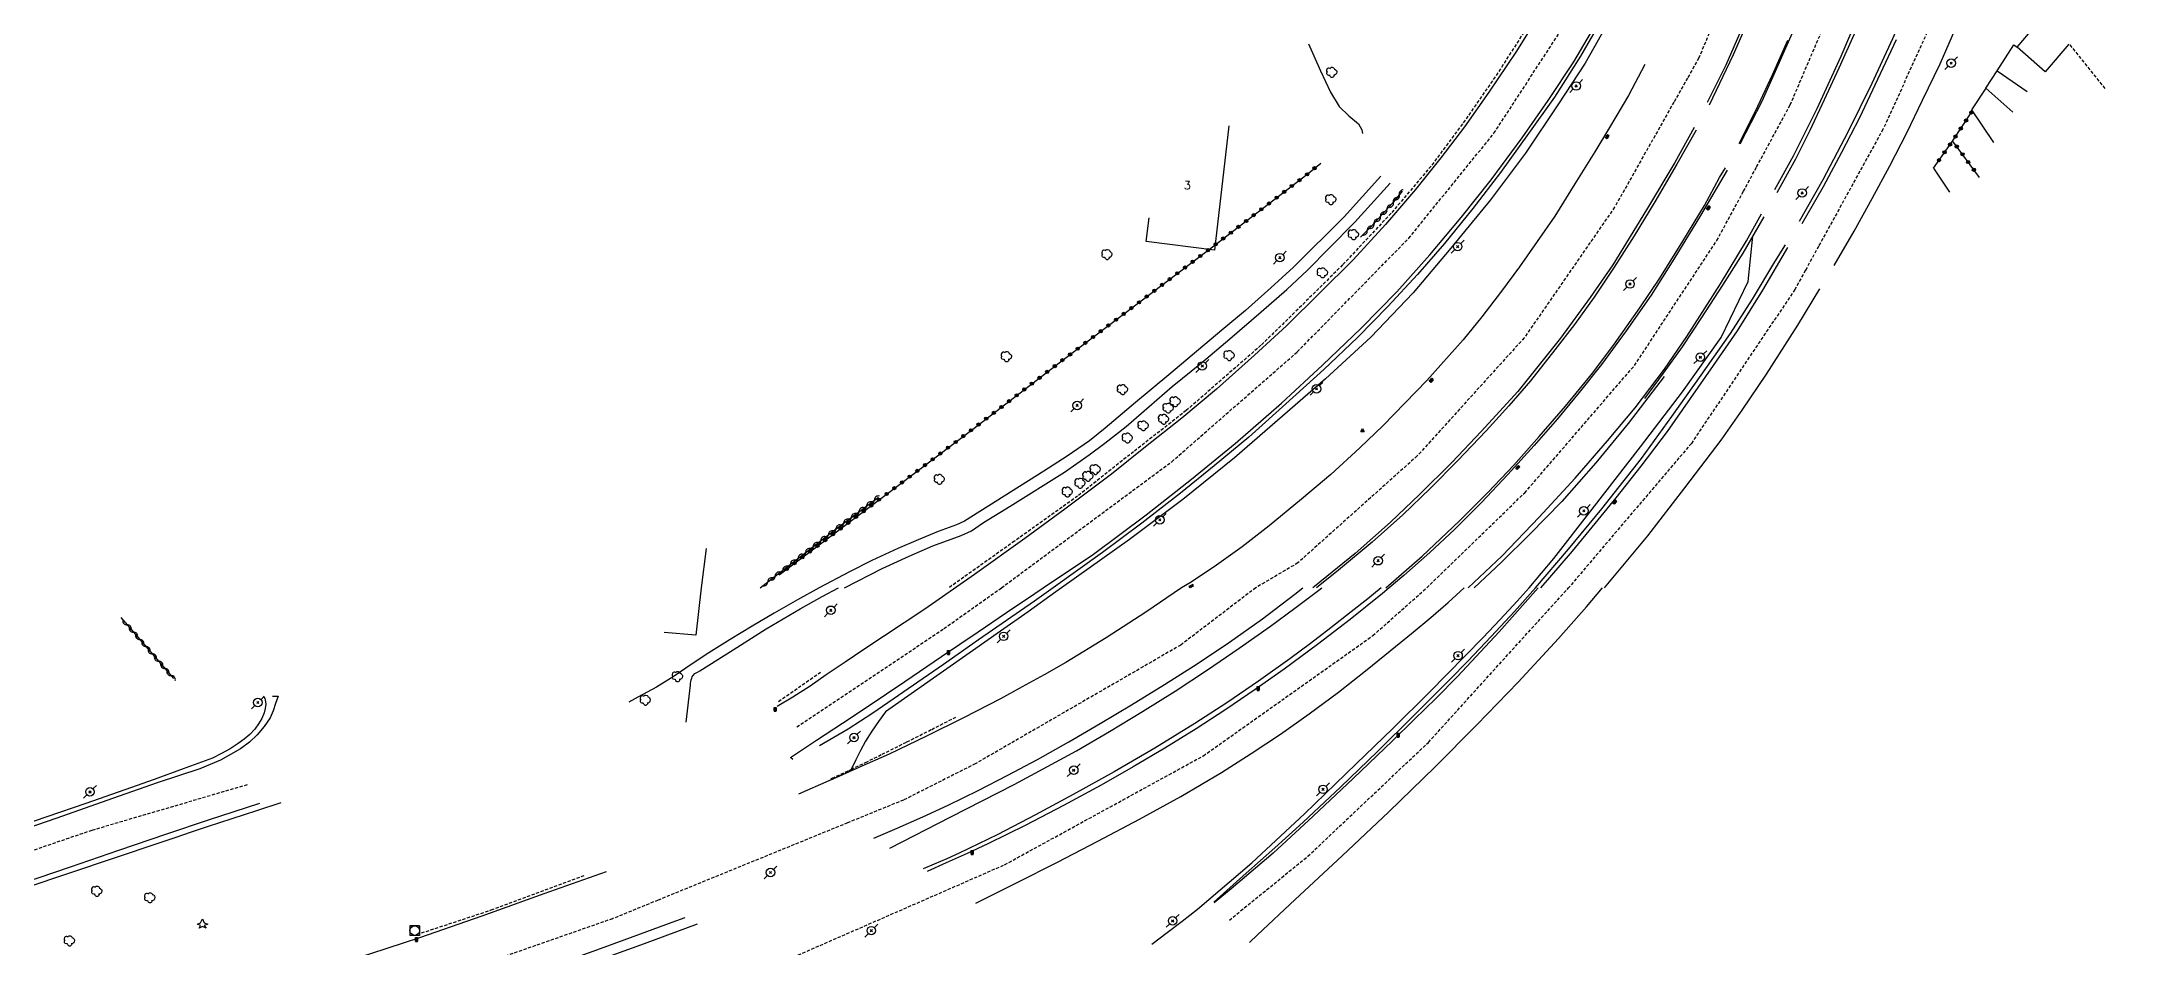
# Model space of a CAD drawing. Header units: millimetres. Extents: x 154000 to 155001, y 120000 to 121000.
# Drawn here: x 154641.8 to 154968, y 120619.9 to 120761.3 of the extents above; entities that cross this region are included whole.
import ezdxf
from ezdxf.enums import TextEntityAlignment as Align

# ---------------------------------------------------------------- set-up
doc = ezdxf.new("R2010")
doc.units = ezdxf.units.MM
doc.linetypes.add('DASHED', pattern=[0.75, 0.5, -0.25])
doc.layers.get('0').update_dxf_attribs({"linetype": 'CONTINUOUS'})
for name, color, linetype in [('W0001', 6, 'DASHED'), ('W0008', 7, 'CONTINUOUS'), ('W0010', 4, 'CONTINUOUS'), ('W0014', 7, 'CONTINUOUS'), ('W0017', 7, 'CONTINUOUS'), ('W0101', 7, 'CONTINUOUS'), ('W0104', 1, 'CONTINUOUS'), ('W0112', 1, 'DASHED'), ('W0211', 2, 'CONTINUOUS'), ('W0300', 7, 'CONTINUOUS'), ('W0303', 7, 'CONTINUOUS'), ('W0310', 3, 'CONTINUOUS'), ('W0323', 7, 'CONTINUOUS'), ('W0401', 7, 'CONTINUOUS'), ('W0420', 7, 'CONTINUOUS'), ('W0473', 7, 'CONTINUOUS'), ('W0850', 7, 'CONTINUOUS'), ('W0991', 7, 'CONTINUOUS')]:
    doc.layers.add(name, color=color, linetype=linetype)
doc.styles.get("Standard").update_dxf_attribs({"font": 'romans.shx', "width": 0.85})

# ---------------------------------------------------------------- blocks, each defined once
blk = doc.blocks.new('T401')
for p, q in [((-0.3, 0.3), (0, 0.3)), ((-0.3, -0.25), (-0.3, 0.3)), ((-0.3, 0.15), (0, 0.15)), ((-0.3, 0), (0, 0)), ((0, 0.3), (0, -0.25)), ((-0.3, -0.15), (0, -0.15)), ((-0.3, -0.25), (-0.3, -0.3)), ((-0.3, -0.3), (0, -0.3)), ((0, -0.3), (0, -0.25))]:
    blk.add_line(p, q)
blk = doc.blocks.new('T850')
for p, q in [((-0.25, -0.15), (0, 0.32)), ((0, 0.32), (0.25, -0.15)), ((-0.25, -0.15), (0.25, -0.15))]:
    blk.add_line(p, q)
for major_axis in [(-0.106, 0.106), (-0.0354, 0.0354), (-0.0236, 0.0236)]:
    blk.add_ellipse((0, 0), major_axis=major_axis, ratio=1, start_param=3.926991, end_param=10.210176)
blk = doc.blocks.new('T473')
for p, q in [((-0.166667, 0.166667), (0.166667, -0.166667)), ((-0.166667, -0.166667), (0.166667, 0.166667)), ((0.500001, 0.500001), (1.000002, 1.000002)), ((-1.000002, -1.000002), (-0.500001, -0.500001))]:
    blk.add_line(p, q)
blk.add_ellipse((0, 0), major_axis=(0.471405, 0.471405), ratio=1, start_param=5.4977871438, end_param=11.780972451)
blk = doc.blocks.new('T300')
for p, q in [((-0.8, 0.51), (-0.86, 0.34)), ((-0.86, 0.34), (-0.86, 0.17)), ((-0.86, 0.17), (-0.74, 0.06)), ((-0.69, 0.63), (-0.8, 0.51)), ((-0.8, -0.06), (-0.74, 0.06)), ((-0.74, 0.06), (-0.69, 0.11)), ((-0.57, 0.69), (-0.69, 0.63)), ((-0.46, 0.69), (-0.57, 0.69)), ((-0.29, 0.63), (-0.46, 0.69)), ((-0.29, 0.63), (-0.17, 0.74)), ((-0.23, 0.57), (-0.29, 0.63)), ((-0.17, 0.74), (-0.06, 0.8)), ((-0.06, 0.8), (0.06, 0.8)), ((0.06, 0.8), (0.23, 0.74)), ((0.23, 0.74), (0.34, 0.63)), ((0.34, 0.63), (0.4, 0.51)), ((0.46, 0.46), (0.34, 0.46)), ((0.4, 0.51), (0.4, 0.46)), ((0.57, 0.4), (0.46, 0.46)), ((0.57, 0.4), (0.69, 0.29)), ((0.69, 0.29), (0.74, 0.17)), ((0.74, 0.06), (0.69, -0.17)), ((0.74, 0.17), (0.74, 0.06)), ((-0.8, -0.17), (-0.8, -0.06)), ((-0.8, -0.23), (-0.8, -0.17)), ((-0.74, -0.34), (-0.8, -0.23)), ((-0.69, -0.4), (-0.74, -0.34)), ((-0.51, -0.46), (-0.69, -0.4)), ((-0.4, -0.46), (-0.51, -0.46)), ((-0.4, -0.46), (-0.34, -0.46)), ((-0.34, -0.46), (-0.34, -0.4)), ((-0.34, -0.51), (-0.34, -0.46)), ((-0.29, -0.63), (-0.34, -0.51)), ((-0.17, -0.74), (-0.29, -0.63)), ((-0.06, -0.8), (-0.17, -0.74)), ((0.06, -0.8), (-0.06, -0.8)), ((0.17, -0.74), (0.06, -0.8)), ((0.23, -0.69), (0.17, -0.74)), ((0.29, -0.46), (0.23, -0.46)), ((0.29, -0.63), (0.23, -0.69)), ((0.46, -0.4), (0.29, -0.46)), ((0.34, -0.51), (0.29, -0.63)), ((0.34, -0.51), (0.34, -0.46)), ((0.57, -0.34), (0.46, -0.4)), ((0.63, -0.29), (0.57, -0.34)), ((0.69, -0.17), (0.63, -0.29))]:
    blk.add_line(p, q)
blk = doc.blocks.new('T420')
for p, q in [((0.75, 0.75), (-0.75, 0.75)), ((-0.75, 0.75), (-0.75, -0.75)), ((0.75, 0.75), (0.75, -0.75)), ((0.75, -0.75), (-0.75, -0.75))]:
    blk.add_line(p, q)
blk.add_ellipse((0, 0), major_axis=(-0.53, 0.53), ratio=1, start_param=3.926991, end_param=10.210176)
blk = doc.blocks.new('T303')
for p, q in [((-0.77, 0), (-0.28, 0.21)), ((-0.28, -0.21), (-0.77, 0)), ((-0.28, 0.21), (0, 0.83)), ((0, 0.83), (0.28, 0.21)), ((0.28, 0.21), (0.83, 0)), ((0.83, 0), (0.28, -0.21)), ((-0.49, -0.63), (-0.28, -0.21)), ((0, -0.35), (-0.49, -0.63)), ((0.56, -0.63), (0, -0.35)), ((0.28, -0.21), (0.56, -0.63))]:
    blk.add_line(p, q)
blk = doc.blocks.new('t323o')
at = {"color": 0, "linetype": 'Continuous'}
for radius in [0.25, 0.15]:
    blk.add_circle((0, 0), radius, dxfattribs=at)
blk = doc.blocks.new('t310o')
at = {"color": 0, "linetype": 'Continuous'}
for centre, start, end in [((-0.5, 0.38), 216.8699, 323.1304), ((0.5, -0.37), 36.8699, 143.1303)]:
    blk.add_arc(centre, 0.625, start, end, dxfattribs=at)

msp = doc.modelspace()

# ---------------------------------------------------------------- linework, layer by layer
at = {"layer": 'W0001'}
for points in [[(154909.68, 120741.75), (154914.92, 120751.43), (154923.99, 120772.67), (154930.93, 120792.15), (154937.24, 120813.62), (154943.44, 120838.38), (154948.15, 120863.34), (154952.67, 120888.97), (154956.46, 120911.74), (154965.23, 120964.56)], [(154965.23, 120964.56), (154968.03, 120941.59), (154965.2, 120888.33), (154963.3, 120855.5), (154958.25, 120827.15), (154949.91, 120797.72), (154941.02, 120772.99), (154929.41, 120747.63), (154919.35, 120729.34)], [(154941.39, 120914.5), (154931.42, 120857.48), (154924.56, 120827.64), (154917.73, 120803.63), (154910.61, 120782.68), (154900.65, 120758.76), (154898.88, 120755.62)], [(154791.72, 120676), (154818.32, 120695.7), (154837.93, 120712.85), (154855.33, 120730.59), (154868.65, 120746.99), (154881.2, 120766.28), (154882.86, 120769.44)], [(154898.88, 120755.62), (154896.75, 120751.86)], [(154896.75, 120751.86), (154887.5, 120735.46), (154873.38, 120715.05), (154856.66, 120696.59), (154838.01, 120679.89), (154831.44, 120676)], [(154907.63, 120737.94), (154909.68, 120741.75)], [(154858.15, 120676), (154873.45, 120690.84), (154890.61, 120710.74), (154903.46, 120730.24), (154907.63, 120737.94)], [(154919.35, 120729.34), (154917.29, 120725.59)], [(154917.29, 120725.59), (154915.65, 120722.6), (154899.48, 120698.56), (154880.3, 120676)], [(154759.78, 120654.26), (154782.74, 120669.63), (154791.72, 120676)], [(154831.44, 120676), (154819.73, 120667.06), (154787.64, 120648.51), (154776.42, 120642.85), (154767.67, 120639.28)], [(154784.05, 120629.17), (154792.22, 120632.75), (154823.26, 120649.76), (154849.74, 120668.54), (154858.15, 120676)], [(154827.32, 120624.1), (154839.59, 120634.07), (154858.41, 120651.86), (154880.3, 120676)], [(154673.89, 120645.22), (154649.63, 120638.1), (154618.8, 120627.61), (154585.46, 120615.69), (154563.23, 120605.4), (154534.14, 120588.02), (154522.23, 120579.39), (154514.69, 120573.29), (154490.56, 120552.79), (154468.66, 120530.3), (154446.33, 120506.04), (154432, 120483.12)], [(154767.67, 120639.28), (154738.08, 120627.21)], [(154755.86, 120616.85), (154784.05, 120629.17)], [(154738.08, 120627.21), (154730.97, 120624.31), (154695.89, 120612.06), (154660.63, 120600.18), (154625.75, 120588.47), (154590.49, 120576.64), (154553.46, 120563.47), (154530.64, 120553.85), (154519.47, 120548.59), (154484.79, 120528.3), (154458.03, 120507.52), (154432, 120483.12)]]:
    msp.add_lwpolyline(points, dxfattribs=at)
at = {"layer": 'W0008'}
for points in [[(154958.25, 120993.81), (154956.31, 120981.84), (154950.21, 120945.08), (154945.92, 120919.75), (154943.84, 120906.62), (154941.36, 120891.68), (154937.19, 120868.23), (154933.62, 120850.16), (154930.32, 120834.55), (154927.43, 120822.56), (154924.51, 120811.74), (154920.25, 120797.73), (154917.55, 120789.62), (154914.85, 120782.2), (154911.78, 120773.96), (154908.6, 120766.24), (154904.86, 120757.62), (154901.94, 120751.81)], [(154880.11, 120773.28), (154876.05, 120766.09), (154872.09, 120759.66), (154867.86, 120753.44), (154864.03, 120748.02), (154860.35, 120743.18), (154856.4, 120738.2), (154851.7, 120732.73), (154846.66, 120727.21), (154836.23, 120716.9), (154831.24, 120712.33), (154825.31, 120707.05), (154819.87, 120702.5), (154814.22, 120698.01), (154808.89, 120693.76), (154801.64, 120688.29), (154795.39, 120683.71), (154787.5, 120678.08), (154779.74, 120672.67)], [(154798.22, 120676), (154806.11, 120681.23), (154814.31, 120687.4), (154821.41, 120692.99), (154828.21, 120698.56), (154835.47, 120704.85), (154841.87, 120710.75), (154847.93, 120716.57), (154853.48, 120722.22), (154858.62, 120728.02), (154863.52, 120733.86), (154868.21, 120739.7), (154873.05, 120746.26), (154877.14, 120752.09), (154881.12, 120758.16), (154884.26, 120763.47), (154885.73, 120766.07)], [(154916.7, 120765.89), (154910.51, 120751.95), (154907.04, 120745.27)], [(154912.52, 120738.23), (154915.43, 120743.47), (154919.14, 120750.87), (154922.87, 120759.04), (154925.74, 120765.73)], [(154921.81, 120726.32), (154924.89, 120731.69), (154927.73, 120736.79), (154930.46, 120741.9), (154933.13, 120747.05), (154935.61, 120752.16), (154938.34, 120757.86), (154940.66, 120763.11)], [(154931.45, 120761.58), (154928.57, 120755.41), (154925.74, 120749.43), (154922.92, 120744), (154920.06, 120738.65), (154916.73, 120732.84)], [(154892.22, 120757.76), (154889.64, 120752.88), (154886.72, 120747.9), (154884.42, 120744.1), (154881.28, 120739.11), (154878.16, 120734.07), (154872.63, 120726.14), (154869.81, 120722.33), (154866.77, 120718.32), (154863.86, 120714.75), (154858.17, 120708.37), (154851.33, 120701.34), (154847.69, 120697.88), (154843.17, 120693.7), (154838.57, 120689.82), (154833.54, 120685.68), (154829.3, 120682.38), (154825.29, 120679.53), (154821.35, 120676.88), (154819.83, 120676)], [(154899.92, 120747.88), (154896.89, 120742.43), (154892.49, 120735.04), (154887.22, 120726.45), (154883.66, 120721.34), (154879.04, 120715), (154872.36, 120706.64), (154866.71, 120700.45), (154862.05, 120695.56), (154857.02, 120690.56), (154852.48, 120686.23), (154846.95, 120681.36), (154840.62, 120676.19), (154840.37, 120676)], [(154905.1, 120741.24), (154900.92, 120734.15), (154896.72, 120727.31), (154893.2, 120721.73), (154889.31, 120716.13), (154885.47, 120710.89), (154881.97, 120706.53), (154878.58, 120702.37), (154874.92, 120698.22), (154870.81, 120693.69), (154866.72, 120689.31), (154862.49, 120685.12), (154858.65, 120681.53), (154854.57, 120677.92), (154852.27, 120676)], [(154864.6, 120676), (154869.93, 120681), (154875.72, 120687.02), (154881.32, 120693.12), (154886.36, 120698.97), (154890.69, 120704.09), (154895.31, 120710.16), (154898.77, 120715.27), (154904.01, 120723.5), (154908.1, 120730.2), (154910.44, 120734.4)], [(154914.52, 120729.17), (154910.59, 120722.5), (154906.64, 120716.15), (154902.91, 120710.72), (154895.68, 120700.41), (154891.59, 120695), (154887.68, 120690.07), (154884.43, 120686.02), (154880.86, 120681.7), (154877.32, 120677.6), (154875.92, 120676)], [(154885.89, 120676), (154892.66, 120684.13), (154898.47, 120691.61), (154904.14, 120699.07), (154907.42, 120703.76), (154911.23, 120709.36), (154916.12, 120717.03), (154919.55, 120722.71)], [(154759.14, 120649.16), (154758.77, 120649.51), (154762.82, 120652.18), (154766.87, 120654.84), (154770.92, 120657.52), (154776.65, 120661.37), (154782.36, 120665.25), (154788.07, 120669.13), (154792.52, 120672.12), (154796.96, 120675.12), (154798.22, 120676)], [(154819.83, 120676), (154814.25, 120672.19), (154808.06, 120668.16), (154801.76, 120664.32), (154798.39, 120662.4), (154794.98, 120660.52), (154791.56, 120658.68), (154785.81, 120655.69), (154780.01, 120652.81), (154774.17, 120650.03), (154769.47, 120647.91), (154765.38, 120646.12), (154764.75, 120645.85), (154760.03, 120643.79)], [(154771.79, 120636.88), (154775.45, 120638.48), (154779.43, 120640.23), (154783.39, 120642.04), (154788.08, 120644.32), (154792.72, 120646.71), (154797.33, 120649.16), (154802.27, 120651.93), (154807.16, 120654.8), (154812.01, 120657.72), (154817.18, 120660.89), (154822.3, 120664.12), (154827.34, 120667.49), (154832.49, 120671.16), (154837.54, 120674.98), (154838.82, 120676)], [(154852.27, 120676), (154851.22, 120675.1), (154846.21, 120671.04), (154841.08, 120667.12), (154835.88, 120663.31), (154831.36, 120660.1), (154826.78, 120656.98), (154822.14, 120653.95), (154817.25, 120650.93), (154812.28, 120648.01), (154807.27, 120645.18), (154801.43, 120641.99), (154795.53, 120638.92), (154789.57, 120635.99), (154786.34, 120634.49), (154783.09, 120633.04), (154780.14, 120631.71)], [(154787.71, 120626.73), (154794.08, 120629.93), (154800.45, 120633.12), (154806.77, 120636.4), (154813.27, 120639.86), (154819.73, 120643.4), (154826.07, 120647.15), (154830.71, 120650.1), (154835.29, 120653.16), (154839.8, 120656.32), (154844.36, 120659.72), (154848.84, 120663.23), (154853.27, 120666.81), (154856.03, 120669.07), (154858.77, 120671.36), (154861.47, 120673.7), (154863.97, 120676)], [(154875.57, 120676), (154869.47, 120669.12), (154862.97, 120662.15), (154859.61, 120658.77), (154856.21, 120655.43), (154852.79, 120652.1), (154846.64, 120646.19), (154840.43, 120640.34), (154834.15, 120634.56), (154827.58, 120628.96), (154824.97, 120626.79)], [(154830.48, 120620.6), (154831.72, 120621.78), (154837.61, 120627.31), (154844.95, 120634.13), (154852.24, 120641.01), (154859.42, 120648), (154865.98, 120654.58), (154872.44, 120661.26), (154878.75, 120668.08), (154883.08, 120673.04), (154885.58, 120676)], [(154779.74, 120672.67), (154770.24, 120666.37), (154767.3, 120664.38), (154764.36, 120662.38), (154761.82, 120660.63), (154759.16, 120658.93), (154756.69, 120657.46)], [(154677.88, 120659.08), (154678.73, 120659.05), (154678.35, 120657.91), (154677.97, 120656.77), (154677.49, 120655.69), (154676.58, 120654.31), (154675.49, 120653.05), (154674.28, 120651.91), (154672.86, 120650.85), (154671.31, 120649.94), (154669.72, 120649.1), (154666.52, 120647.72), (154663.18, 120646.64), (154659.84, 120645.55), (154652, 120642.79), (154644.16, 120640.02), (154636.31, 120637.29)], [(154638.8, 120629.87), (154646.33, 120632.43), (154653.85, 120635), (154661.37, 120637.56), (154667.84, 120639.78), (154675.88, 120642.37)], [(154729.96, 120631.65), (154720.26, 120628.18), (154710.55, 120624.71), (154700.8, 120621.34), (154693.15, 120618.82), (154685.49, 120616.36), (154677.83, 120613.88), (154667.81, 120610.54), (154657.81, 120607.17), (154647.81, 120603.8), (154637.91, 120600.46)], [(154635.51, 120587.73), (154642.14, 120589.95), (154647.08, 120591.62), (154652.02, 120593.28), (154656.96, 120594.95), (154663.19, 120597.06), (154669.42, 120599.18), (154675.65, 120601.29), (154681.81, 120603.36), (154687.97, 120605.43), (154694.12, 120607.51), (154702.13, 120610.22), (154710.14, 120612.95), (154718.12, 120615.73), (154724.19, 120617.89), (154730.25, 120620.09), (154736.31, 120622.31), (154738.31, 120623.04), (154740.31, 120623.78), (154742.31, 120624.52)]]:
    msp.add_lwpolyline(points, dxfattribs=at)
at = {"layer": 'W0010'}
for points in [[(154952.63, 120958.12), (154950.94, 120947.75), (154949.32, 120938.83), (154946.26, 120919.45), (154944.61, 120909.61), (154941.83, 120892.7), (154940.27, 120883.65), (154938.3, 120873.37), (154936.79, 120864.24), (154933.95, 120850.13), (154932.63, 120843.84), (154928.22, 120824.42), (154926.43, 120817.28), (154924.67, 120810.89), (154922.88, 120804.71), (154920.72, 120797.6), (154918.33, 120790.43), (154913.57, 120777.35), (154911.14, 120771.06), (154906.03, 120759.27), (154902.26, 120751.39)], [(154916.39, 120733.28), (154920.06, 120739.8), (154923.95, 120747.2), (154927.73, 120754.83), (154930.97, 120761.81), (154934.32, 120769.47), (154937.08, 120775.93), (154939.94, 120783.16), (154942.05, 120788.96), (154944.65, 120796.26), (154947.05, 120803.98), (154949.42, 120811.91), (154951.48, 120819.77), (154953.21, 120826.93), (154954.68, 120833.7), (154956.21, 120841.34), (154957.68, 120849.03), (154958.91, 120856.54), (154959.66, 120862.51), (154960.37, 120869.01), (154960.89, 120875.38), (154962.02, 120891.53), (154962.52, 120900.92)], [(154886, 120765.72), (154882.19, 120759.04), (154878.1, 120752.62), (154874.06, 120746.94), (154869.69, 120740.85), (154865.36, 120735.26), (154860.9, 120729.79), (154856.68, 120724.91), (154852.09, 120719.94), (154847.33, 120715.12), (154842.05, 120710.1), (154836.13, 120704.72), (154830.36, 120699.55), (154824.94, 120695.05), (154819.69, 120690.8), (154813.63, 120686.08), (154807.52, 120681.49), (154799.79, 120676)], [(154906.94, 120745.39), (154909.51, 120750.44), (154912.13, 120756.11), (154914.56, 120761.53)], [(154912.9, 120737.75), (154915.78, 120742.99), (154918.06, 120747.5), (154920.29, 120752.28), (154922.55, 120757.24), (154924.97, 120762.52)], [(154900.25, 120747.46), (154897.2, 120742.16), (154893.79, 120736.27), (154890.54, 120730.95), (154887.41, 120726.07), (154884.3, 120721.41), (154881.24, 120717.14), (154878.16, 120713.16), (154874.34, 120708.32), (154870.96, 120704.4), (154867.44, 120700.51), (154862.96, 120695.82), (154858.74, 120691.56), (154854.41, 120687.39), (154849.64, 120683.15), (154844.38, 120678.74), (154840.94, 120676)], [(154851.77, 120676), (154857.45, 120680.93), (154863.22, 120686.4), (154867.69, 120690.91), (154871.76, 120695.18), (154875.71, 120699.63), (154879.81, 120704.35), (154884.08, 120709.6), (154887.45, 120714.1), (154891.43, 120719.72), (154894.54, 120724.38), (154898.16, 120730.12), (154901.52, 120735.71), (154903.88, 120740.07), (154904.82, 120741.6)], [(154910.81, 120733.92), (154907.54, 120728.29), (154904.36, 120723.27), (154901.08, 120718.24), (154898.05, 120713.65), (154895.1, 120709.53), (154892.18, 120705.59)], [(154875.15, 120676), (154880.29, 120682.06), (154885.5, 120688.35), (154891.69, 120696.22), (154896.44, 120702.74), (154901, 120709.2), (154905.61, 120715.74), (154909.01, 120721.1), (154912.52, 120726.89), (154914.2, 120729.58)], [(154895.24, 120709.02), (154889.62, 120701.64), (154884.54, 120695.5), (154879.24, 120689.47), (154874.27, 120684.38), (154869.84, 120679.99), (154865.58, 120676)], [(154799.79, 120676), (154796.86, 120673.92), (154792.5, 120670.89), (154788.14, 120667.86), (154782.65, 120664.02), (154777.16, 120660.2), (154771.62, 120656.44), (154767.79, 120653.92), (154763.29, 120651.31)], [(154774.27, 120635.35), (154783.83, 120640.23), (154793.7, 120645.26), (154803.42, 120650.55), (154808.62, 120653.58), (154813.77, 120656.68), (154818.87, 120659.88), (154823.89, 120663.17), (154828.86, 120666.55), (154833.75, 120670.02), (154837.54, 120672.8), (154841.29, 120675.64), (154841.75, 120676)], [(154851.05, 120676), (154848.94, 120674.28), (154846.37, 120672.24), (154843.19, 120669.76), (154839.98, 120667.32), (154836.74, 120664.92), (154831.88, 120661.44), (154826.94, 120658.05), (154821.94, 120654.78), (154815.69, 120650.94), (154809.34, 120647.26), (154802.92, 120643.7), (154797.06, 120640.53), (154791.14, 120637.46), (154785.14, 120634.57), (154783.17, 120633.69), (154781.19, 120632.83), (154779.51, 120632.11)], [(154875.15, 120676), (154871.84, 120672.31), (154868.22, 120668.39), (154864.55, 120664.52), (154861.78, 120661.68), (154858.97, 120658.86), (154856.15, 120656.06), (154850.45, 120650.43), (154844.69, 120644.86), (154838.85, 120639.38), (154834.41, 120635.37), (154829.93, 120631.41), (154824.88, 120626.9)], [(154676.47, 120659.09), (154676.56, 120658.89), (154676.65, 120658.69), (154676.72, 120658.49), (154676.8, 120657.83), (154676.73, 120657.14), (154676.58, 120656.48), (154676.22, 120655.58), (154675.7, 120654.73), (154675.11, 120653.94), (154674.33, 120653.1), (154673.44, 120652.35), (154672.51, 120651.66), (154671.23, 120650.84), (154669.87, 120650.12), (154668.51, 120649.41), (154663.93, 120647.74), (154659.36, 120646.08), (154654.78, 120644.44), (154648.7, 120642.31), (154642.62, 120640.21), (154636.52, 120638.14)], [(154639.24, 120629.12), (154646.21, 120631.47), (154653.17, 120633.81), (154660.14, 120636.16), (154662.67, 120637.01), (154665.19, 120637.86), (154667.72, 120638.71), (154671.55, 120639.98), (154675.39, 120641.23), (154679.23, 120642.49)], [(154744.18, 120623.45), (154735.93, 120620.37), (154730.86, 120618.56), (154725.78, 120616.76), (154720.71, 120614.95), (154718.92, 120614.31), (154717.14, 120613.68), (154715.36, 120613.04)]]:
    msp.add_lwpolyline(points, dxfattribs=at)
at = {"layer": 'W0014'}
for points in [[(154850.99, 120740.32), (154845.23, 120733.92), (154837.34, 120726.08), (154833.8, 120722.85), (154829.83, 120719.3), (154826.13, 120716.25), (154817.86, 120709.27), (154812.64, 120704.92), (154807.94, 120700.92), (154805.47, 120698.95), (154802.01, 120696.58), (154798.34, 120694.2), (154785.93, 120686.42), (154784.72, 120685.83), (154781.82, 120684.77), (154778.7, 120683.49), (154775.56, 120682.14), (154771.48, 120680.26), (154767.97, 120678.51), (154763.27, 120676)], [(154767.18, 120676), (154773.08, 120679.02), (154777.31, 120680.96), (154780.99, 120682.55), (154785.43, 120684.18), (154787.02, 120684.9), (154788.94, 120686.18), (154793.07, 120688.76), (154801.56, 120694.06), (154805.41, 120696.79), (154807.87, 120698.59), (154811.19, 120701.2), (154818.36, 120707.42), (154822.96, 120711.15), (154827.4, 120714.9), (154832.29, 120719.08), (154836.29, 120722.58), (154839.54, 120725.62), (154842.91, 120729.03), (154846.91, 120733.1), (154852.44, 120739.18)]]:
    msp.add_lwpolyline(points, dxfattribs=at)
at = {"layer": 'W0017'}
for points in [[(154763.27, 120676), (154759.86, 120674.11), (154756.22, 120672.02), (154752.78, 120670), (154749.37, 120667.93), (154745.99, 120665.82), (154743.28, 120664.02), (154740.59, 120662.2), (154737.83, 120660.48), (154736.4, 120659.68), (154734.95, 120658.91), (154733.5, 120658.13)], [(154743.13, 120660.77), (154743.17, 120661.06), (154743.21, 120661.36), (154743.27, 120661.65), (154743.34, 120661.88), (154743.43, 120662.11), (154743.55, 120662.32), (154743.85, 120662.6), (154744.23, 120662.81), (154744.6, 120663.03), (154749.8, 120666.3), (154754.99, 120669.58), (154760.27, 120672.71), (154763.74, 120674.65), (154766.28, 120676)], [(154742.45, 120655.03), (154743.13, 120660.77)]]:
    msp.add_lwpolyline(points, dxfattribs=at)
at = {"layer": 'W0101'}
for points in [[(154827.24, 120748.14), (154825.01, 120728.76), (154814.35, 120730.11), (154814.79, 120733.79)], [(154745.59, 120682.14), (154744.84, 120676)], [(154744.84, 120676), (154744, 120668.6), (154739.06, 120669)]]:
    msp.add_lwpolyline(points, dxfattribs=at)
at = {"layer": 'W0104'}
for points in [[(154950.37, 120760.42), (154953.89, 120764.62), (154954.96, 120764.38)], [(154947.27, 120756.73), (154949.83, 120760.8), (154950.37, 120760.42)], [(154954.77, 120756.6), (154950.37, 120760.42)], [(154958.46, 120760.91), (154954.77, 120756.6)], [(154945.47, 120754.03), (154947.27, 120756.73)], [(154947.27, 120756.73), (154951.92, 120753.52)], [(154945.47, 120754.03), (154943.26, 120750.67), (154946.69, 120745.53)], [(154949.68, 120750.29), (154945.47, 120754.03)], [(154937.31, 120741.56), (154939.79, 120737.77)]]:
    msp.add_lwpolyline(points, dxfattribs=at)
at = {"layer": 'W0112'}
for points in [[(154878.39, 120771.51), (154877.24, 120769.39), (154873.72, 120763.4), (154869.26, 120756.43), (154864.16, 120749.05), (154858.82, 120741.86), (154852.58, 120734.49), (154845.01, 120726.43), (154838.58, 120720.06), (154832.26, 120713.88), (154820.57, 120703.67), (154812.37, 120697.26), (154803.62, 120690.32), (154793.77, 120683.29), (154783.51, 120676)], [(154964.14, 120753.99), (154958.57, 120760.91)], [(154756.92, 120658.26), (154763.54, 120662.88)], [(154765.09, 120646.19), (154765.27, 120646.26), (154767.9, 120647.46), (154768.27, 120647.64), (154770.49, 120648.72), (154773.08, 120650), (154776.96, 120651.93), (154780.83, 120653.89), (154784.69, 120655.85)], [(154701.14, 120622.09), (154712.02, 120625.68), (154726.55, 120631.09)]]:
    msp.add_lwpolyline(points, dxfattribs=at)
at = {"layer": 'W0211'}
for points in [[(154886.73, 120764.78), (154882.92, 120757.93), (154878.74, 120751.58), (154873.57, 120743.91), (154868.1, 120736.62), (154861.93, 120729.06), (154856.01, 120722.09), (154849.4, 120715.17), (154842.35, 120708.65), (154828.12, 120696.3), (154820.03, 120689.78), (154811.74, 120683.56), (154801.08, 120676)], [(154839.66, 120760.94), (154841.55, 120756.74), (154843.14, 120753.44), (154844.46, 120751.2), (154846, 120749.74), (154847.48, 120748.46), (154848.02, 120747.52), (154848.09, 120746.94)], [(154874.13, 120676), (154877.99, 120680.58), (154884.01, 120688.29), (154891.54, 120698.02), (154898.08, 120706.6), (154904.13, 120715.07), (154908.35, 120723.84), (154909.06, 120730.91)], [(154801.08, 120676), (154800.22, 120675.36), (154795.9, 120672.27), (154791.55, 120669.21), (154787.2, 120666.15), (154782.67, 120662.97), (154778.14, 120659.79), (154773.61, 120656.61)], [(154815.21, 120620.32), (154817.59, 120622.14), (154819.97, 120623.95), (154822.32, 120625.8), (154830.84, 120633.06), (154839.04, 120640.71), (154847.11, 120648.49), (154852.86, 120654.04), (154858.55, 120659.66), (154864.16, 120665.36), (154866.89, 120668.2), (154869.61, 120671.04), (154872.29, 120673.93), (154874.13, 120676)], [(154773.61, 120656.61), (154772.54, 120655.11), (154771.48, 120653.6), (154770.49, 120652.05), (154769.71, 120650.6), (154768.99, 120649.12), (154768.27, 120647.64)]]:
    msp.add_lwpolyline(points, dxfattribs=at)
at = {"layer": 'W0310'}
for points in [[(154854.3, 120737.93), (154852.77, 120736), (154849.48, 120732.41), (154847.79, 120730.75)], [(154754.03, 120676), (154765.51, 120684.92), (154772.49, 120690.18)], [(154654.17, 120671.34), (154662.4, 120661.84)]]:
    msp.add_lwpolyline(points, dxfattribs=at)
at = {"layer": 'W0323'}
for points in [[(154937.31, 120741.56), (154940.26, 120745.76), (154943.38, 120750.49)], [(154944.5, 120740.09), (154940.29, 120745.8)], [(154756.99, 120678.05), (154775.37, 120691.84), (154787.24, 120700.8), (154801.6, 120711.82), (154824.01, 120728.76), (154839.42, 120740.56), (154841.61, 120742.32)]]:
    msp.add_lwpolyline(points, dxfattribs=at)

# ---------------------------------------------------------------- block references
at = {"layer": 'W0300'}
for p in [(154843.34, 120756.5), (154843.2, 120736.62), (154846.73, 120731.16), (154808.24, 120728.05), (154841.89, 120725.19), (154792.53, 120712.1), (154827.32, 120712.27), (154810.67, 120706.94), (154817.8, 120704.06), (154818.89, 120705.06), (154813.9, 120701.3), (154817.08, 120702.31), (154811.42, 120699.38), (154805.26, 120693.4), (154806.41, 120694.47), (154782.05, 120692.93), (154802.04, 120690.96), (154804.02, 120692.32)]:
    msp.add_blockref('T300', p, dxfattribs=at)
at = {"layer": 'W0300', "rotation": 359.9999899820874}
for p in [(154741.15, 120662.13), (154736.13, 120658.44), (154650.45, 120628.59), (154658.73, 120627.57), (154646.18, 120620.85)]:
    msp.add_blockref('T300', p, dxfattribs=at)
at = {"layer": 'W0303', "rotation": 359.9999899820874}
msp.add_blockref('T303', (154666.92, 120623.45), dxfattribs=at)
at = {"layer": 'W0310'}
for p, rotation in [((154852.93, 120736.2), 231.4056892423714), ((154853.86, 120737.38), 231.4056892423714), ((154849.91, 120732.87), 227.6305238947402), ((154850.92, 120733.98), 227.6305238947402), ((154851.93, 120735.08), 227.6305238947402), ((154848.86, 120731.8), 224.2661353027623), ((154768.27, 120687), 36.96293997619793), ((154769.47, 120687.9), 36.96293997619793), ((154770.67, 120688.81), 36.96293997619793), ((154771.87, 120689.71), 36.96293997619793), ((154764.69, 120684.28), 37.84871894031279), ((154765.87, 120685.2), 36.96293997619793), ((154767.07, 120686.1), 36.96293997619793), ((154759.95, 120680.6), 37.84871894031279), ((154761.13, 120681.52), 37.84871894031279), ((154762.32, 120682.44), 37.84871894031279), ((154763.5, 120683.36), 37.84871894031279), ((154756.39, 120677.84), 37.84871894031279), ((154757.58, 120678.76), 37.84871894031279), ((154758.76, 120679.68), 37.84871894031279), ((154755.21, 120676.92), 37.84871894031279), ((154655.15, 120670.21), 310.8733992749109), ((154656.13, 120669.08), 310.8733992749109), ((154657.11, 120667.94), 310.8733992749109), ((154658.1, 120666.81), 310.8733992749109), ((154659.08, 120665.67), 310.8733992749109), ((154660.06, 120664.54), 310.8733992749109), ((154661.04, 120663.41), 310.8733992749109), ((154662.02, 120662.27), 310.8733992749109)]:
    msp.add_blockref('t310o', p, dxfattribs=dict(at, rotation=rotation))
at = {"layer": 'W0323'}
for p, rotation in [((154943.22, 120750.24), 56.59882102300127), ((154940.74, 120746.49), 56.59882102300127), ((154941.56, 120747.74), 56.59882102300127), ((154942.39, 120748.99), 56.59882102300127), ((154938.17, 120742.79), 54.87938303684111), ((154939.03, 120744.02), 54.87938303684111), ((154939.9, 120745.24), 54.87938303684111), ((154940.94, 120744.92), 126.3857194853584), ((154941.83, 120743.71), 126.3857194853584), ((154838.27, 120739.67), 37.43307872514432), ((154839.46, 120740.59), 38.93644609825464), ((154840.63, 120741.53), 38.93644609825464), ((154942.72, 120742.5), 126.3857194853584), ((154943.61, 120741.29), 126.3857194853584), ((154834.7, 120736.94), 37.43307872514432), ((154835.89, 120737.85), 37.43307872514432), ((154837.08, 120738.76), 37.43307872514432), ((154829.93, 120733.29), 37.43307872514432), ((154831.12, 120734.2), 37.43307872514432), ((154832.31, 120735.12), 37.43307872514432), ((154833.51, 120736.03), 37.43307872514432), ((154825.17, 120729.65), 37.43307872514432), ((154826.36, 120730.56), 37.43307872514432), ((154827.55, 120731.47), 37.43307872514432), ((154828.74, 120732.38), 37.43307872514432), ((154821.58, 120726.92), 37.0840293005453), ((154822.78, 120727.83), 37.0840293005453), ((154823.98, 120728.73), 37.0840293005453), ((154816.8, 120723.31), 37.0840293005453), ((154817.99, 120724.21), 37.0840293005453), ((154819.19, 120725.12), 37.0840293005453), ((154820.39, 120726.02), 37.0840293005453), ((154813.21, 120720.59), 37.0840293005453), ((154814.4, 120721.5), 37.0840293005453), ((154815.6, 120722.4), 37.0840293005453), ((154808.42, 120716.98), 37.0840293005453), ((154809.62, 120717.88), 37.0840293005453), ((154810.81, 120718.78), 37.0840293005453), ((154812.01, 120719.69), 37.0840293005453), ((154803.63, 120713.36), 37.0840293005453), ((154804.83, 120714.26), 37.0840293005453), ((154806.03, 120715.17), 37.0840293005453), ((154807.22, 120716.07), 37.0840293005453), ((154800.05, 120710.63), 37.49678268418479), ((154801.24, 120711.55), 37.49678268418479), ((154802.44, 120712.45), 37.0840293005453), ((154795.29, 120706.98), 37.49678268418479), ((154796.48, 120707.89), 37.49678268418479), ((154797.67, 120708.81), 37.49678268418479), ((154798.86, 120709.72), 37.49678268418479), ((154791.72, 120704.24), 37.49678268418479), ((154792.91, 120705.15), 37.49678268418479), ((154794.1, 120706.07), 37.49678268418479), ((154786.96, 120700.59), 37.04404138884325), ((154788.15, 120701.5), 37.49678268418479), ((154789.34, 120702.42), 37.49678268418479), ((154790.53, 120703.33), 37.49678268418479), ((154783.37, 120697.88), 37.04404138884325), ((154784.57, 120698.78), 37.04404138884325), ((154785.76, 120699.69), 37.04404138884325), ((154778.58, 120694.27), 37.04404138884325), ((154779.78, 120695.17), 37.04404138884325), ((154780.97, 120696.07), 37.04404138884325), ((154782.17, 120696.98), 37.04404138884325), ((154773.79, 120690.66), 36.88236680331849), ((154774.99, 120691.56), 36.88236680331849), ((154776.19, 120692.46), 37.04404138884325), ((154777.38, 120693.36), 37.04404138884325), ((154770.19, 120687.95), 36.88236680331849), ((154771.39, 120688.86), 36.88236680331849), ((154772.59, 120689.76), 36.88236680331849), ((154765.39, 120684.35), 36.88236680331849), ((154766.59, 120685.25), 36.88236680331849), ((154767.79, 120686.15), 36.88236680331849), ((154768.99, 120687.05), 36.88236680331849), ((154760.59, 120680.75), 36.88236680331849), ((154761.79, 120681.65), 36.88236680331849), ((154762.99, 120682.55), 36.88236680331849), ((154764.19, 120683.45), 36.88236680331849), ((154758.19, 120678.95), 36.88236680331849), ((154759.39, 120679.85), 36.88236680331849)]:
    msp.add_blockref('t323o', p, dxfattribs=dict(at, rotation=rotation))
at = {"layer": 'W0401'}
for p, rotation in [((154886.22, 120746.52), 148.7996225605337), ((154902.02, 120735.41), 149.4970258559271), ((154858.75, 120708.49), 138.2963352398066), ((154872.26, 120694.88), 137.7237741420627), ((154887.38, 120689.47), 141.2349694886912), ((154821.32, 120676.4), 120.1977955997551), ((154783.6, 120665.9), 359.9999899820874), ((154756.51, 120657.02), 359.9999899820874), ((154853.84, 120652.97), 359.9999899820874), ((154700.51, 120621.07), 359.9999899820874)]:
    msp.add_blockref('T401', p, dxfattribs=dict(at, rotation=rotation))
for p in [(154831.97, 120660.26), (154787.3, 120634.65)]:
    msp.add_blockref('T401', p, dxfattribs=at)
at = {"layer": 'W0420', "rotation": 359.9999899820874}
msp.add_blockref('T420', (154700.08, 120622.46), dxfattribs=at)
at = {"layer": 'W0473'}
for p in [(154940.06, 120757.95), (154881.49, 120754.38), (154916.8, 120737.67), (154862.98, 120729.29), (154835.2, 120727.57), (154889.9, 120723.45), (154823.09, 120710.65), (154900.88, 120712.02), (154840.92, 120707.08), (154803.56, 120704.49), (154816.45, 120686.61), (154882.69, 120688.01), (154850.55, 120680.23)]:
    msp.add_blockref('T473', p, dxfattribs=at)
at = {"layer": 'W0473', "rotation": 359.9999899820874}
for p in [(154765.07, 120672.49), (154792.06, 120668.42), (154863.04, 120665.4), (154675.57, 120658.07), (154768.69, 120652.63), (154803.01, 120647.5), (154841.95, 120644.52), (154649.35, 120644.14), (154755.64, 120631.52), (154771.39, 120622.45), (154818.46, 120623.98)]:
    msp.add_blockref('T473', p, dxfattribs=at)
at = {"layer": 'W0850'}
msp.add_blockref('T850', (154848.11, 120700.54), dxfattribs=at)

# ---------------------------------------------------------------- texts
at = {"layer": 'W0991'}
msp.add_text('3', height=1.25, dxfattribs=at).set_placement((154820.76, 120738.87), align=Align.MIDDLE_CENTER)

doc.saveas('drawing.dxf')
